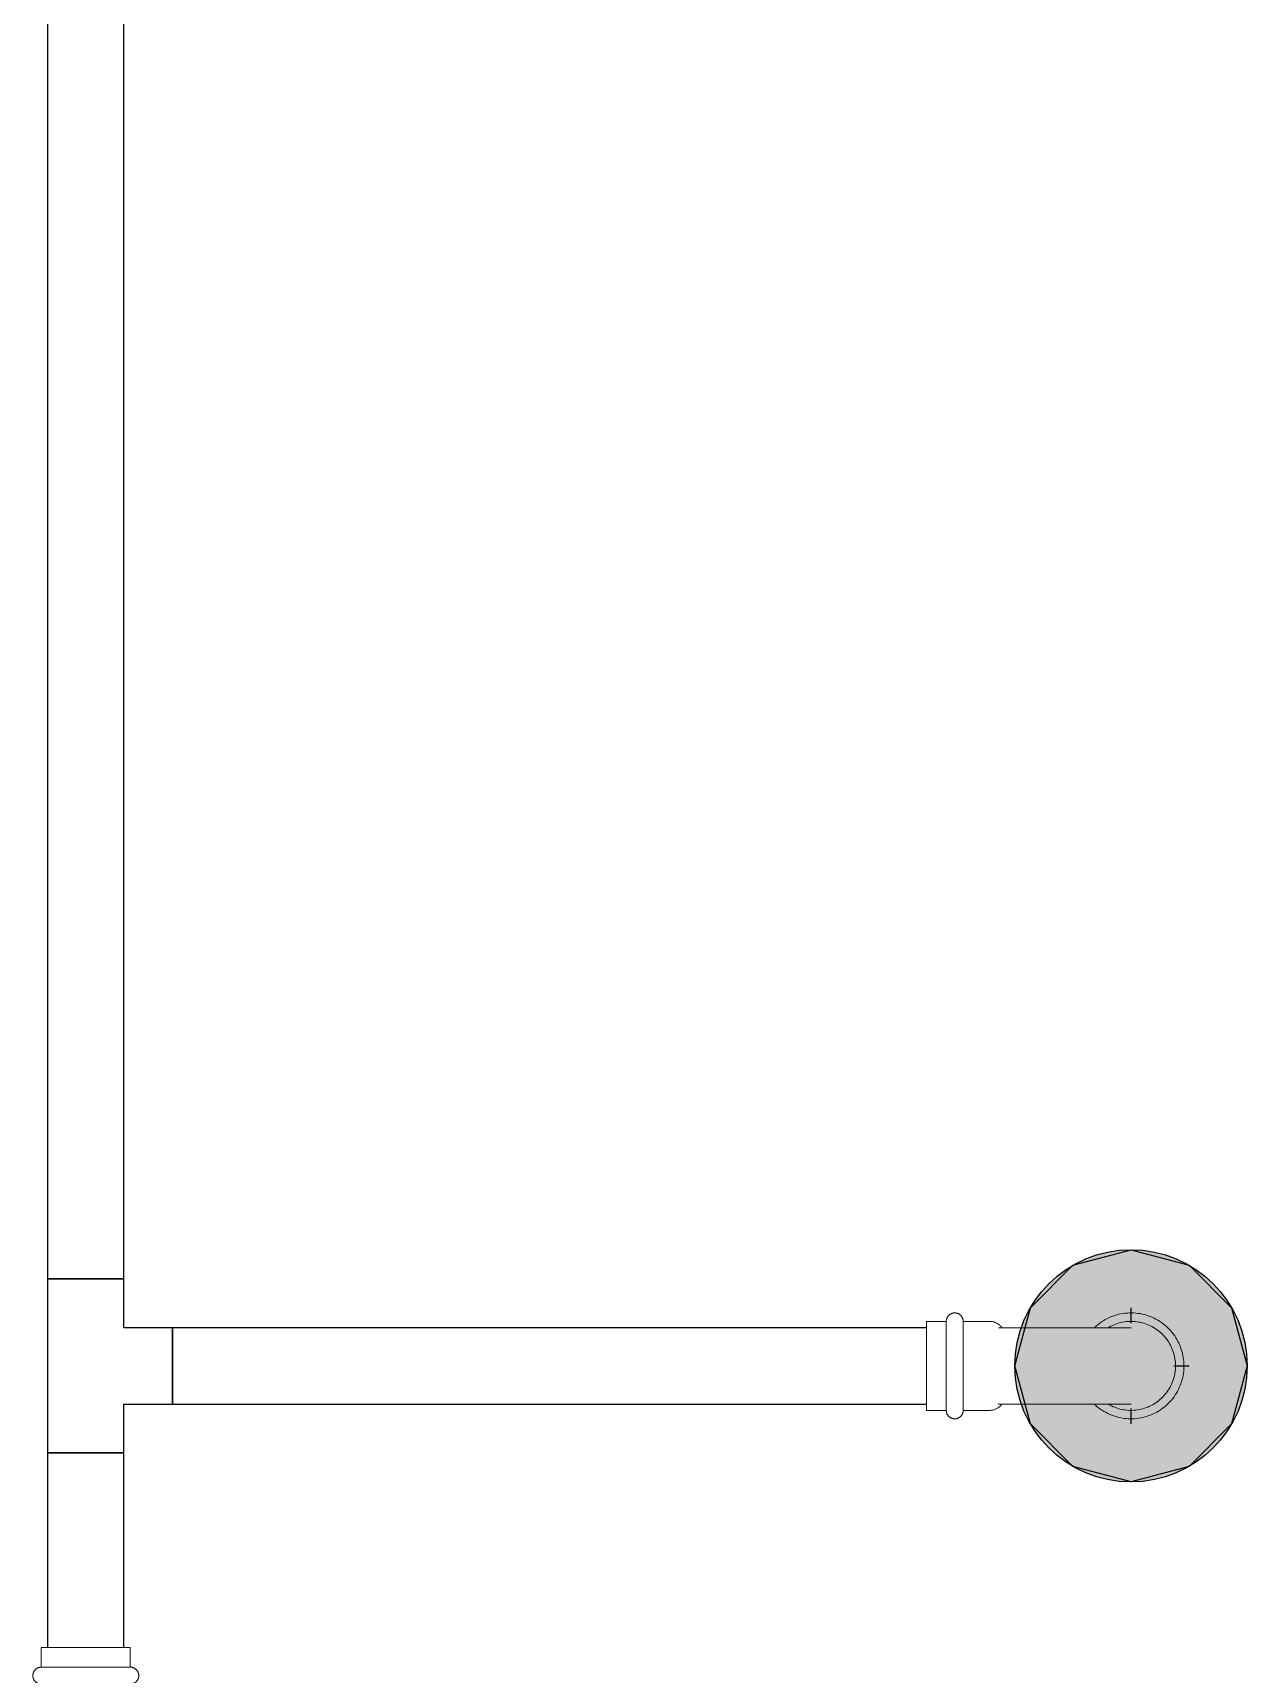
# Model space of a CAD drawing. Header units: inches. Extents: x -3327 to -1, y 8 to 1328.
# Drawn here: x -1307.29 to -1286.37, y 139.06 to 167.32 of the extents above; entities that cross this region are included whole.
import ezdxf

# ---------------------------------------------------------------- set-up
doc = ezdxf.new("R2010")
doc.units = ezdxf.units.IN
doc.header["$MEASUREMENT"] = 0
doc.layers.add('P-PIPE', color=3, linetype='Continuous', lineweight=9)
doc.layers.add('X - REF - FP', color=7, linetype='Continuous', true_color=0xb90000)

# ---------------------------------------------------------------- blocks, each defined once
blk = doc.blocks.new('Victaulic-VicPress316-Elbow 90-45deg Style P568_P571 - Standard-1244383-SECOND LEVEL')
at = {"layer": 'P-PIPE'}
for p, q in [((-2531.213, 456.293), (-2532.107, 456.293)), ((-2530.61, 456.402), (-2531.061, 456.402)), ((-2530.61, 456.402), (-2530.61, 455.635)), ((-2529.98, 456.402), (-2530.319, 456.402)), ((-2530.319, 456.402), (-2530.319, 455.635)), ((-2529.98, 455.635), (-2529.98, 456.402)), ((-2530.61, 455.635), (-2530.61, 454.869)), ((-2530.319, 455.635), (-2530.319, 454.869)), ((-2529.98, 454.869), (-2529.98, 455.635)), ((-2532.107, 454.978), (-2531.216, 454.978)), ((-2531.061, 454.869), (-2530.61, 454.869)), ((-2530.319, 454.869), (-2529.98, 454.869))]:
    blk.add_line(p, q, dxfattribs=at)
at = {"layer": 'P-PIPE', "flags": 128}
for points in [[(-2532.868, 456.293), (-2532.891, 456.314), (-2532.919, 456.338), (-2532.947, 456.361), (-2532.977, 456.382), (-2533.007, 456.402), (-2533.038, 456.422), (-2533.07, 456.439), (-2533.103, 456.456), (-2533.136, 456.471), (-2533.17, 456.485), (-2533.204, 456.498), (-2533.239, 456.509), (-2533.274, 456.518), (-2533.309, 456.527), (-2533.345, 456.534), (-2533.381, 456.539), (-2533.417, 456.543), (-2533.454, 456.546), (-2533.49, 456.547), (-2533.527, 456.547), (-2533.563, 456.545), (-2533.599, 456.542), (-2533.636, 456.537), (-2533.672, 456.531), (-2533.707, 456.523), (-2533.743, 456.514), (-2533.778, 456.504), (-2533.812, 456.492), (-2533.846, 456.479), (-2533.88, 456.464), (-2533.912, 456.448), (-2533.945, 456.431), (-2533.976, 456.413), (-2534.007, 456.393), (-2534.037, 456.372), (-2534.066, 456.35), (-2534.094, 456.327), (-2534.121, 456.303), (-2534.147, 456.277), (-2534.173, 456.251), (-2534.197, 456.224), (-2534.22, 456.195), (-2534.241, 456.166), (-2534.262, 456.136), (-2534.281, 456.105), (-2534.3, 456.074), (-2534.317, 456.041), (-2534.332, 456.008), (-2534.346, 455.975), (-2534.359, 455.941), (-2534.371, 455.906), (-2534.381, 455.871), (-2534.39, 455.835), (-2534.397, 455.8), (-2534.403, 455.764), (-2534.407, 455.728), (-2534.41, 455.691), (-2534.412, 455.655), (-2534.412, 455.635)], [(-2530.61, 456.402), (-2530.609, 456.407), (-2530.609, 456.413), (-2530.608, 456.419), (-2530.608, 456.425), (-2530.607, 456.43), (-2530.605, 456.436), (-2530.604, 456.442), (-2530.602, 456.447), (-2530.6, 456.453), (-2530.598, 456.458), (-2530.596, 456.464), (-2530.593, 456.469), (-2530.59, 456.474), (-2530.587, 456.479), (-2530.584, 456.484), (-2530.581, 456.488), (-2530.577, 456.493), (-2530.573, 456.497), (-2530.569, 456.502), (-2530.565, 456.506), (-2530.561, 456.51), (-2530.557, 456.514), (-2530.552, 456.517), (-2530.547, 456.521), (-2530.543, 456.524), (-2530.538, 456.527), (-2530.533, 456.53), (-2530.527, 456.532), (-2530.522, 456.535), (-2530.517, 456.537), (-2530.511, 456.539), (-2530.506, 456.541), (-2530.5, 456.542), (-2530.494, 456.544), (-2530.489, 456.545), (-2530.483, 456.546), (-2530.477, 456.546), (-2530.471, 456.547), (-2530.466, 456.547), (-2530.46, 456.547), (-2530.454, 456.547), (-2530.448, 456.546), (-2530.442, 456.545), (-2530.437, 456.544), (-2530.431, 456.543), (-2530.425, 456.542), (-2530.42, 456.54), (-2530.414, 456.538), (-2530.409, 456.536), (-2530.403, 456.534), (-2530.398, 456.531), (-2530.393, 456.529), (-2530.388, 456.526), (-2530.383, 456.522), (-2530.378, 456.519), (-2530.374, 456.516), (-2530.369, 456.512), (-2530.365, 456.508), (-2530.361, 456.504), (-2530.357, 456.5), (-2530.353, 456.495), (-2530.349, 456.491), (-2530.346, 456.486), (-2530.342, 456.481), (-2530.339, 456.477), (-2530.336, 456.471), (-2530.334, 456.466), (-2530.331, 456.461), (-2530.329, 456.456), (-2530.327, 456.45), (-2530.325, 456.445), (-2530.323, 456.439), (-2530.322, 456.434), (-2530.321, 456.428), (-2530.32, 456.422), (-2530.319, 456.416), (-2530.319, 456.41), (-2530.319, 456.405), (-2530.319, 456.402)], [(-2533.112, 456.296), (-2533.139, 456.311), (-2533.166, 456.325), (-2533.194, 456.338), (-2533.222, 456.349), (-2533.251, 456.36), (-2533.28, 456.369), (-2533.31, 456.378), (-2533.34, 456.385), (-2533.37, 456.39), (-2533.4, 456.395), (-2533.431, 456.398), (-2533.461, 456.401), (-2533.492, 456.401), (-2533.522, 456.401), (-2533.553, 456.4), (-2533.584, 456.397), (-2533.614, 456.393), (-2533.644, 456.388), (-2533.674, 456.381), (-2533.704, 456.374), (-2533.733, 456.365), (-2533.762, 456.355), (-2533.791, 456.344), (-2533.819, 456.332), (-2533.847, 456.319), (-2533.874, 456.304), (-2533.9, 456.289), (-2533.926, 456.272), (-2533.951, 456.255), (-2533.976, 456.236), (-2533.999, 456.217), (-2534.022, 456.196), (-2534.044, 456.175), (-2534.065, 456.153), (-2534.085, 456.13), (-2534.105, 456.106), (-2534.123, 456.081), (-2534.14, 456.056), (-2534.157, 456.03), (-2534.172, 456.004), (-2534.186, 455.976), (-2534.199, 455.949), (-2534.211, 455.92), (-2534.222, 455.892), (-2534.232, 455.863), (-2534.24, 455.833), (-2534.248, 455.803), (-2534.254, 455.773), (-2534.259, 455.743), (-2534.263, 455.713), (-2534.265, 455.682), (-2534.266, 455.652), (-2534.267, 455.635)], [(-2532.107, 456.293), (-2532.163, 456.293), (-2532.218, 456.293), (-2532.274, 456.293), (-2532.329, 456.293), (-2532.384, 456.293), (-2532.438, 456.293), (-2532.492, 456.293), (-2532.545, 456.293), (-2532.598, 456.293), (-2532.649, 456.293), (-2532.7, 456.293), (-2532.75, 456.293), (-2532.799, 456.293), (-2532.847, 456.293), (-2532.894, 456.293), (-2532.939, 456.293), (-2532.983, 456.293), (-2533.026, 456.293), (-2533.067, 456.293), (-2533.106, 456.293), (-2533.144, 456.293), (-2533.181, 456.293), (-2533.215, 456.293), (-2533.248, 456.293), (-2533.279, 456.293), (-2533.308, 456.293), (-2533.336, 456.293), (-2533.361, 456.293), (-2533.384, 456.293), (-2533.405, 456.293), (-2533.424, 456.293), (-2533.442, 456.293), (-2533.456, 456.293), (-2533.469, 456.293), (-2533.48, 456.293), (-2533.488, 456.293), (-2533.494, 456.293), (-2533.498, 456.293), (-2533.5, 456.293), (-2533.5, 456.293)], [(-2531.279, 456.293), (-2531.272, 456.301), (-2531.265, 456.309), (-2531.258, 456.317), (-2531.25, 456.325), (-2531.242, 456.333), (-2531.234, 456.34), (-2531.225, 456.346), (-2531.217, 456.353), (-2531.207, 456.359), (-2531.198, 456.365), (-2531.189, 456.37), (-2531.179, 456.375), (-2531.169, 456.379), (-2531.159, 456.383), (-2531.149, 456.387), (-2531.138, 456.39), (-2531.128, 456.393), (-2531.117, 456.396), (-2531.106, 456.398), (-2531.096, 456.399), (-2531.085, 456.4), (-2531.074, 456.401), (-2531.063, 456.402), (-2531.061, 456.402)], [(-2530.61, 456.36), (-2530.61, 456.369), (-2530.61, 456.378), (-2530.61, 456.385), (-2530.61, 456.39), (-2530.61, 456.395), (-2530.61, 456.398), (-2530.61, 456.401), (-2530.61, 456.401), (-2530.61, 456.402)], [(-2530.61, 456.402), (-2530.61, 456.401), (-2530.61, 456.399), (-2530.61, 456.396), (-2530.61, 456.392), (-2530.61, 456.386), (-2530.61, 456.38), (-2530.61, 456.372), (-2530.61, 456.363), (-2530.61, 456.352), (-2530.61, 456.341), (-2530.61, 456.329), (-2530.61, 456.315), (-2530.61, 456.3), (-2530.61, 456.284), (-2530.61, 456.268), (-2530.61, 456.25), (-2530.61, 456.231), (-2530.61, 456.211), (-2530.61, 456.191), (-2530.61, 456.169), (-2530.61, 456.147), (-2530.61, 456.123), (-2530.61, 456.099), (-2530.61, 456.075), (-2530.61, 456.049), (-2530.61, 456.023), (-2530.61, 455.996), (-2530.61, 455.969), (-2530.61, 455.941), (-2530.61, 455.913), (-2530.61, 455.884), (-2530.61, 455.855), (-2530.61, 455.825), (-2530.61, 455.795), (-2530.61, 455.765), (-2530.61, 455.735), (-2530.61, 455.705), (-2530.61, 455.674), (-2530.61, 455.643), (-2530.61, 455.635)], [(-2530.319, 455.635), (-2530.319, 455.666), (-2530.319, 455.696), (-2530.319, 455.727), (-2530.319, 455.757), (-2530.319, 455.787), (-2530.319, 455.817), (-2530.319, 455.847), (-2530.319, 455.876), (-2530.319, 455.905), (-2530.319, 455.934), (-2530.319, 455.962), (-2530.319, 455.989), (-2530.319, 456.016), (-2530.319, 456.042), (-2530.319, 456.068), (-2530.319, 456.093), (-2530.319, 456.117), (-2530.319, 456.14), (-2530.319, 456.163), (-2530.319, 456.185), (-2530.319, 456.206), (-2530.319, 456.226), (-2530.319, 456.245), (-2530.319, 456.263), (-2530.319, 456.28), (-2530.319, 456.296), (-2530.319, 456.311), (-2530.319, 456.325), (-2530.319, 456.338), (-2530.319, 456.349), (-2530.319, 456.36), (-2530.319, 456.369), (-2530.319, 456.378), (-2530.319, 456.385), (-2530.319, 456.39), (-2530.319, 456.395), (-2530.319, 456.398), (-2530.319, 456.401), (-2530.319, 456.401), (-2530.319, 456.402)], [(-2530.319, 456.402), (-2530.319, 456.401), (-2530.319, 456.399), (-2530.319, 456.396), (-2530.319, 456.392), (-2530.319, 456.386), (-2530.319, 456.38), (-2530.319, 456.372), (-2530.319, 456.363)], [(-2534.412, 455.635), (-2534.411, 455.599), (-2534.409, 455.562), (-2534.405, 455.526), (-2534.4, 455.49), (-2534.394, 455.454), (-2534.386, 455.418), (-2534.376, 455.383), (-2534.366, 455.348), (-2534.354, 455.314), (-2534.34, 455.28), (-2534.325, 455.247), (-2534.309, 455.214), (-2534.291, 455.182), (-2534.273, 455.151), (-2534.253, 455.12), (-2534.232, 455.09), (-2534.209, 455.062), (-2534.186, 455.034), (-2534.161, 455.007), (-2534.135, 454.981), (-2534.109, 454.956), (-2534.081, 454.932), (-2534.053, 454.909), (-2534.023, 454.888), (-2533.993, 454.868), (-2533.962, 454.849), (-2533.93, 454.831), (-2533.897, 454.814), (-2533.864, 454.799), (-2533.83, 454.785), (-2533.796, 454.772), (-2533.761, 454.761), (-2533.726, 454.752), (-2533.691, 454.743), (-2533.655, 454.736), (-2533.619, 454.731), (-2533.583, 454.727), (-2533.546, 454.724), (-2533.51, 454.723), (-2533.473, 454.723), (-2533.437, 454.725), (-2533.401, 454.728), (-2533.364, 454.733), (-2533.328, 454.739), (-2533.293, 454.747), (-2533.257, 454.756), (-2533.222, 454.766), (-2533.188, 454.778), (-2533.154, 454.791), (-2533.12, 454.806), (-2533.088, 454.822), (-2533.055, 454.839), (-2533.024, 454.857), (-2532.993, 454.877), (-2532.963, 454.898), (-2532.934, 454.92), (-2532.906, 454.943), (-2532.879, 454.967)], [(-2534.267, 455.635), (-2534.266, 455.604), (-2534.264, 455.574), (-2534.261, 455.543), (-2534.257, 455.513), (-2534.251, 455.483), (-2534.245, 455.453), (-2534.237, 455.423), (-2534.228, 455.394), (-2534.217, 455.365), (-2534.206, 455.337), (-2534.193, 455.309), (-2534.18, 455.281), (-2534.165, 455.254), (-2534.149, 455.228), (-2534.133, 455.202), (-2534.115, 455.177), (-2534.096, 455.153), (-2534.076, 455.13), (-2534.056, 455.107), (-2534.034, 455.085), (-2534.012, 455.064), (-2533.988, 455.044), (-2533.964, 455.025), (-2533.94, 455.007), (-2533.914, 454.99), (-2533.888, 454.974), (-2533.861, 454.959), (-2533.834, 454.945), (-2533.806, 454.932), (-2533.778, 454.921), (-2533.749, 454.91), (-2533.72, 454.901), (-2533.69, 454.893), (-2533.66, 454.885), (-2533.63, 454.88), (-2533.6, 454.875), (-2533.569, 454.872), (-2533.539, 454.87), (-2533.508, 454.869), (-2533.478, 454.869), (-2533.447, 454.87), (-2533.416, 454.873), (-2533.386, 454.877), (-2533.356, 454.882), (-2533.326, 454.889), (-2533.296, 454.896), (-2533.267, 454.905), (-2533.238, 454.915), (-2533.209, 454.926), (-2533.181, 454.938), (-2533.153, 454.951), (-2533.126, 454.966), (-2533.106, 454.978)], [(-2530.61, 455.635), (-2530.61, 455.604), (-2530.61, 455.574), (-2530.61, 455.543), (-2530.61, 455.513), (-2530.61, 455.483), (-2530.61, 455.453), (-2530.61, 455.423), (-2530.61, 455.394), (-2530.61, 455.365), (-2530.61, 455.337), (-2530.61, 455.309), (-2530.61, 455.281), (-2530.61, 455.254), (-2530.61, 455.228), (-2530.61, 455.202), (-2530.61, 455.177), (-2530.61, 455.153), (-2530.61, 455.13), (-2530.61, 455.107), (-2530.61, 455.085), (-2530.61, 455.064), (-2530.61, 455.044), (-2530.61, 455.025), (-2530.61, 455.007), (-2530.61, 454.99), (-2530.61, 454.974), (-2530.61, 454.959), (-2530.61, 454.945), (-2530.61, 454.932), (-2530.61, 454.921), (-2530.61, 454.91), (-2530.61, 454.901), (-2530.61, 454.893), (-2530.61, 454.885), (-2530.61, 454.88), (-2530.61, 454.875), (-2530.61, 454.872), (-2530.61, 454.87), (-2530.61, 454.869), (-2530.61, 454.869)], [(-2530.319, 454.869), (-2530.319, 454.869), (-2530.319, 454.871), (-2530.319, 454.874), (-2530.319, 454.878), (-2530.319, 454.884), (-2530.319, 454.89), (-2530.319, 454.898), (-2530.319, 454.907), (-2530.319, 454.918), (-2530.319, 454.929), (-2530.319, 454.942), (-2530.319, 454.955), (-2530.319, 454.97), (-2530.319, 454.986), (-2530.319, 455.002), (-2530.319, 455.02), (-2530.319, 455.039), (-2530.319, 455.059), (-2530.319, 455.079), (-2530.319, 455.101), (-2530.319, 455.123), (-2530.319, 455.147), (-2530.319, 455.171), (-2530.319, 455.195), (-2530.319, 455.221), (-2530.319, 455.247), (-2530.319, 455.274), (-2530.319, 455.301), (-2530.319, 455.329), (-2530.319, 455.357), (-2530.319, 455.386), (-2530.319, 455.415), (-2530.319, 455.445), (-2530.319, 455.475), (-2530.319, 455.505), (-2530.319, 455.535), (-2530.319, 455.566), (-2530.319, 455.596), (-2530.319, 455.627), (-2530.319, 455.635)], [(-2533.5, 454.978), (-2533.499, 454.978), (-2533.496, 454.978), (-2533.49, 454.978), (-2533.482, 454.978), (-2533.472, 454.978), (-2533.46, 454.978), (-2533.446, 454.978), (-2533.429, 454.978), (-2533.411, 454.978), (-2533.39, 454.978), (-2533.367, 454.978), (-2533.343, 454.978), (-2533.316, 454.978), (-2533.287, 454.978), (-2533.257, 454.978), (-2533.224, 454.978), (-2533.19, 454.978), (-2533.154, 454.978), (-2533.117, 454.978), (-2533.078, 454.978), (-2533.037, 454.978), (-2532.995, 454.978), (-2532.951, 454.978), (-2532.906, 454.978), (-2532.86, 454.978), (-2532.812, 454.978), (-2532.764, 454.978), (-2532.714, 454.978), (-2532.663, 454.978), (-2532.612, 454.978), (-2532.559, 454.978), (-2532.506, 454.978), (-2532.453, 454.978), (-2532.398, 454.978), (-2532.344, 454.978), (-2532.289, 454.978), (-2532.233, 454.978), (-2532.178, 454.978), (-2532.122, 454.978), (-2532.107, 454.978)], [(-2531.061, 454.869), (-2531.072, 454.869), (-2531.083, 454.869), (-2531.094, 454.87), (-2531.104, 454.872), (-2531.115, 454.874), (-2531.126, 454.876), (-2531.136, 454.879), (-2531.147, 454.882), (-2531.157, 454.886), (-2531.167, 454.89), (-2531.177, 454.894), (-2531.187, 454.899), (-2531.196, 454.905), (-2531.206, 454.91), (-2531.215, 454.916), (-2531.224, 454.922), (-2531.232, 454.929), (-2531.241, 454.936), (-2531.249, 454.944), (-2531.256, 454.951), (-2531.264, 454.959), (-2531.271, 454.967), (-2531.278, 454.976), (-2531.279, 454.978)], [(-2530.61, 454.869), (-2530.61, 454.869), (-2530.61, 454.871), (-2530.61, 454.874), (-2530.61, 454.878), (-2530.61, 454.884), (-2530.61, 454.89), (-2530.61, 454.898), (-2530.61, 454.907)], [(-2530.319, 454.869), (-2530.319, 454.863), (-2530.319, 454.857), (-2530.32, 454.851), (-2530.32, 454.845), (-2530.321, 454.84), (-2530.323, 454.834), (-2530.324, 454.828), (-2530.326, 454.823), (-2530.328, 454.817), (-2530.33, 454.812), (-2530.332, 454.807), (-2530.335, 454.801), (-2530.338, 454.796), (-2530.341, 454.791), (-2530.344, 454.786), (-2530.347, 454.782), (-2530.351, 454.777), (-2530.355, 454.773), (-2530.359, 454.768), (-2530.363, 454.764), (-2530.367, 454.76), (-2530.371, 454.756), (-2530.376, 454.753), (-2530.381, 454.749), (-2530.385, 454.746), (-2530.39, 454.743), (-2530.395, 454.74), (-2530.401, 454.738), (-2530.406, 454.735), (-2530.411, 454.733), (-2530.417, 454.731), (-2530.422, 454.729), (-2530.428, 454.728), (-2530.434, 454.726), (-2530.439, 454.725), (-2530.445, 454.724), (-2530.451, 454.724), (-2530.457, 454.723), (-2530.462, 454.723), (-2530.468, 454.723), (-2530.474, 454.723), (-2530.48, 454.724), (-2530.486, 454.725), (-2530.491, 454.726), (-2530.497, 454.727), (-2530.503, 454.728), (-2530.508, 454.73), (-2530.514, 454.732), (-2530.519, 454.734), (-2530.525, 454.736), (-2530.53, 454.739), (-2530.535, 454.741), (-2530.54, 454.744), (-2530.545, 454.748), (-2530.55, 454.751), (-2530.554, 454.754), (-2530.559, 454.758), (-2530.563, 454.762), (-2530.567, 454.766), (-2530.571, 454.77), (-2530.575, 454.775), (-2530.579, 454.779), (-2530.582, 454.784), (-2530.586, 454.789), (-2530.589, 454.794), (-2530.592, 454.799), (-2530.594, 454.804), (-2530.597, 454.809), (-2530.599, 454.814), (-2530.601, 454.82), (-2530.603, 454.825), (-2530.605, 454.831), (-2530.606, 454.837), (-2530.607, 454.842), (-2530.608, 454.848), (-2530.609, 454.854), (-2530.609, 454.86), (-2530.609, 454.865), (-2530.61, 454.869)], [(-2530.319, 454.91), (-2530.319, 454.901), (-2530.319, 454.893), (-2530.319, 454.885), (-2530.319, 454.88), (-2530.319, 454.875), (-2530.319, 454.872), (-2530.319, 454.87), (-2530.319, 454.869), (-2530.319, 454.869)]]:
    blk.add_lwpolyline(points, dxfattribs=at)
blk = doc.blocks.new('Victaulic-VicPress316-Elbow 90-45deg Style P568_P571 - Standard-V46-SECOND LEVEL')
at = {"layer": 'P-PIPE'}
for p, q in [((-1307.142, 139.515), (-1307.142, 139.177)), ((-1306.375, 139.515), (-1307.142, 139.515)), ((-1305.609, 139.515), (-1306.375, 139.515)), ((-1305.609, 139.177), (-1305.609, 139.515)), ((-1307.142, 139.177), (-1306.375, 139.177)), ((-1306.375, 139.177), (-1305.609, 139.177)), ((-1307.142, 138.886), (-1307.142, 138.434)), ((-1307.142, 138.886), (-1306.375, 138.886)), ((-1306.375, 138.886), (-1305.609, 138.886)), ((-1305.609, 138.434), (-1305.609, 138.886)), ((-1307.033, 138.282), (-1307.033, 137.388)), ((-1305.718, 137.388), (-1305.718, 138.279)), ((-1307.033, 135.996), (-1307.033, 135.999))]:
    blk.add_line(p, q, dxfattribs=at)
at = {"layer": 'P-PIPE', "flags": 128}
for points in [[(-1307.142, 138.886), (-1307.147, 138.886), (-1307.153, 138.886), (-1307.159, 138.887), (-1307.165, 138.887), (-1307.17, 138.888), (-1307.176, 138.89), (-1307.182, 138.891), (-1307.187, 138.893), (-1307.193, 138.895), (-1307.198, 138.897), (-1307.203, 138.899), (-1307.209, 138.902), (-1307.214, 138.905), (-1307.219, 138.908), (-1307.224, 138.911), (-1307.228, 138.914), (-1307.233, 138.918), (-1307.237, 138.922), (-1307.242, 138.926), (-1307.246, 138.93), (-1307.25, 138.934), (-1307.254, 138.938), (-1307.257, 138.943), (-1307.261, 138.948), (-1307.264, 138.952), (-1307.267, 138.957), (-1307.27, 138.962), (-1307.272, 138.968), (-1307.275, 138.973), (-1307.277, 138.978), (-1307.279, 138.984), (-1307.281, 138.989), (-1307.282, 138.995), (-1307.284, 139.001), (-1307.285, 139.006), (-1307.286, 139.012), (-1307.286, 139.018), (-1307.287, 139.024), (-1307.287, 139.029), (-1307.287, 139.035), (-1307.287, 139.041), (-1307.286, 139.047), (-1307.285, 139.053), (-1307.284, 139.058), (-1307.283, 139.064), (-1307.282, 139.07), (-1307.28, 139.075), (-1307.278, 139.081), (-1307.276, 139.086), (-1307.274, 139.092), (-1307.271, 139.097), (-1307.269, 139.102), (-1307.266, 139.107), (-1307.262, 139.112), (-1307.259, 139.117), (-1307.256, 139.121), (-1307.252, 139.126), (-1307.248, 139.13), (-1307.244, 139.134), (-1307.24, 139.138), (-1307.235, 139.142), (-1307.231, 139.146), (-1307.226, 139.149), (-1307.221, 139.153), (-1307.217, 139.156), (-1307.211, 139.159), (-1307.206, 139.161), (-1307.201, 139.164), (-1307.196, 139.166), (-1307.19, 139.168), (-1307.185, 139.17), (-1307.179, 139.172), (-1307.173, 139.173), (-1307.168, 139.174), (-1307.162, 139.175), (-1307.156, 139.176), (-1307.15, 139.176), (-1307.145, 139.177), (-1307.142, 139.177)], [(-1306.375, 139.177), (-1306.406, 139.177), (-1306.436, 139.177), (-1306.467, 139.177), (-1306.497, 139.177), (-1306.527, 139.177), (-1306.557, 139.177), (-1306.587, 139.177), (-1306.616, 139.177), (-1306.645, 139.177), (-1306.673, 139.177), (-1306.701, 139.177), (-1306.729, 139.177), (-1306.756, 139.177), (-1306.782, 139.177), (-1306.808, 139.177), (-1306.833, 139.177), (-1306.857, 139.177), (-1306.88, 139.177), (-1306.903, 139.177), (-1306.925, 139.177), (-1306.946, 139.177), (-1306.966, 139.177), (-1306.985, 139.177), (-1307.003, 139.177), (-1307.02, 139.177), (-1307.036, 139.177), (-1307.051, 139.177), (-1307.065, 139.177), (-1307.078, 139.177), (-1307.089, 139.177), (-1307.1, 139.177), (-1307.109, 139.177), (-1307.118, 139.177), (-1307.125, 139.177), (-1307.13, 139.177), (-1307.135, 139.177), (-1307.138, 139.177), (-1307.141, 139.177), (-1307.141, 139.177), (-1307.142, 139.177)], [(-1307.142, 139.177), (-1307.141, 139.177), (-1307.139, 139.177), (-1307.136, 139.177), (-1307.132, 139.177), (-1307.126, 139.177), (-1307.12, 139.177), (-1307.112, 139.177), (-1307.103, 139.177)], [(-1305.609, 139.177), (-1305.609, 139.177), (-1305.611, 139.177), (-1305.614, 139.177), (-1305.618, 139.177), (-1305.624, 139.177), (-1305.63, 139.177), (-1305.638, 139.177), (-1305.647, 139.177), (-1305.658, 139.177), (-1305.669, 139.177), (-1305.682, 139.177), (-1305.695, 139.177), (-1305.71, 139.177), (-1305.726, 139.177), (-1305.742, 139.177), (-1305.76, 139.177), (-1305.779, 139.177), (-1305.799, 139.177), (-1305.819, 139.177), (-1305.841, 139.177), (-1305.863, 139.177), (-1305.887, 139.177), (-1305.911, 139.177), (-1305.935, 139.177), (-1305.961, 139.177), (-1305.987, 139.177), (-1306.014, 139.177), (-1306.041, 139.177), (-1306.069, 139.177), (-1306.097, 139.177), (-1306.126, 139.177), (-1306.155, 139.177), (-1306.185, 139.177), (-1306.215, 139.177), (-1306.245, 139.177), (-1306.275, 139.177), (-1306.306, 139.177), (-1306.336, 139.177), (-1306.367, 139.177), (-1306.375, 139.177)], [(-1305.65, 139.177), (-1305.641, 139.177), (-1305.632, 139.177), (-1305.625, 139.177), (-1305.62, 139.177), (-1305.615, 139.177), (-1305.612, 139.177), (-1305.609, 139.177), (-1305.609, 139.177), (-1305.609, 139.177)], [(-1305.609, 139.177), (-1305.603, 139.176), (-1305.597, 139.176), (-1305.591, 139.175), (-1305.585, 139.175), (-1305.58, 139.174), (-1305.574, 139.172), (-1305.568, 139.171), (-1305.563, 139.169), (-1305.557, 139.167), (-1305.552, 139.165), (-1305.547, 139.163), (-1305.541, 139.16), (-1305.536, 139.157), (-1305.531, 139.154), (-1305.526, 139.151), (-1305.522, 139.148), (-1305.517, 139.144), (-1305.513, 139.14), (-1305.508, 139.136), (-1305.504, 139.132), (-1305.5, 139.128), (-1305.496, 139.124), (-1305.493, 139.119), (-1305.489, 139.114), (-1305.486, 139.11), (-1305.483, 139.105), (-1305.48, 139.1), (-1305.478, 139.094), (-1305.475, 139.089), (-1305.473, 139.084), (-1305.471, 139.078), (-1305.469, 139.073), (-1305.468, 139.067), (-1305.466, 139.061), (-1305.465, 139.056), (-1305.464, 139.05), (-1305.464, 139.044), (-1305.463, 139.038), (-1305.463, 139.033), (-1305.463, 139.027), (-1305.463, 139.021), (-1305.464, 139.015), (-1305.465, 139.009), (-1305.466, 139.004), (-1305.467, 138.998), (-1305.468, 138.992), (-1305.47, 138.987), (-1305.472, 138.981), (-1305.474, 138.976), (-1305.476, 138.97), (-1305.479, 138.965), (-1305.481, 138.96), (-1305.484, 138.955), (-1305.488, 138.95), (-1305.491, 138.945), (-1305.494, 138.941), (-1305.498, 138.936), (-1305.502, 138.932), (-1305.506, 138.928), (-1305.51, 138.924), (-1305.515, 138.92), (-1305.519, 138.916), (-1305.524, 138.913), (-1305.529, 138.909), (-1305.533, 138.906), (-1305.539, 138.903), (-1305.544, 138.901), (-1305.549, 138.898), (-1305.554, 138.896), (-1305.56, 138.894), (-1305.565, 138.892), (-1305.571, 138.89), (-1305.577, 138.889), (-1305.582, 138.888), (-1305.588, 138.887), (-1305.594, 138.886), (-1305.6, 138.886), (-1305.605, 138.886), (-1305.609, 138.886)], [(-1307.1, 138.886), (-1307.109, 138.886), (-1307.118, 138.886), (-1307.125, 138.886), (-1307.13, 138.886), (-1307.135, 138.886), (-1307.138, 138.886), (-1307.141, 138.886), (-1307.141, 138.886), (-1307.142, 138.886)], [(-1307.142, 138.886), (-1307.141, 138.886), (-1307.139, 138.886), (-1307.136, 138.886), (-1307.132, 138.886), (-1307.126, 138.886), (-1307.12, 138.886), (-1307.112, 138.886), (-1307.103, 138.886), (-1307.092, 138.886), (-1307.081, 138.886), (-1307.068, 138.886), (-1307.055, 138.886), (-1307.04, 138.886), (-1307.024, 138.886), (-1307.008, 138.886), (-1306.99, 138.886), (-1306.971, 138.886), (-1306.951, 138.886), (-1306.931, 138.886), (-1306.909, 138.886), (-1306.887, 138.886), (-1306.863, 138.886), (-1306.839, 138.886), (-1306.815, 138.886), (-1306.789, 138.886), (-1306.763, 138.886), (-1306.736, 138.886), (-1306.709, 138.886), (-1306.681, 138.886), (-1306.653, 138.886), (-1306.624, 138.886), (-1306.595, 138.886), (-1306.565, 138.886), (-1306.535, 138.886), (-1306.505, 138.886), (-1306.475, 138.886), (-1306.444, 138.886), (-1306.414, 138.886), (-1306.383, 138.886), (-1306.375, 138.886)], [(-1306.375, 138.886), (-1306.344, 138.886), (-1306.314, 138.886), (-1306.283, 138.886), (-1306.253, 138.886), (-1306.223, 138.886), (-1306.193, 138.886), (-1306.163, 138.886), (-1306.134, 138.886), (-1306.105, 138.886), (-1306.077, 138.886), (-1306.049, 138.886), (-1306.021, 138.886), (-1305.994, 138.886), (-1305.968, 138.886), (-1305.942, 138.886), (-1305.917, 138.886), (-1305.893, 138.886), (-1305.87, 138.886), (-1305.847, 138.886), (-1305.825, 138.886), (-1305.804, 138.886), (-1305.784, 138.886), (-1305.765, 138.886), (-1305.747, 138.886), (-1305.73, 138.886), (-1305.714, 138.886), (-1305.699, 138.886), (-1305.685, 138.886), (-1305.672, 138.886), (-1305.661, 138.886), (-1305.65, 138.886), (-1305.641, 138.886), (-1305.632, 138.886), (-1305.625, 138.886), (-1305.62, 138.886), (-1305.615, 138.886), (-1305.612, 138.886), (-1305.609, 138.886), (-1305.609, 138.886), (-1305.609, 138.886)], [(-1305.609, 138.886), (-1305.609, 138.886), (-1305.611, 138.886), (-1305.614, 138.886), (-1305.618, 138.886), (-1305.624, 138.886), (-1305.63, 138.886), (-1305.638, 138.886), (-1305.647, 138.886)], [(-1307.033, 138.216), (-1307.041, 138.223), (-1307.049, 138.23), (-1307.057, 138.237), (-1307.065, 138.245), (-1307.073, 138.253), (-1307.08, 138.261), (-1307.086, 138.27), (-1307.093, 138.279), (-1307.099, 138.288), (-1307.104, 138.297), (-1307.11, 138.306), (-1307.115, 138.316), (-1307.119, 138.326), (-1307.123, 138.336), (-1307.127, 138.346), (-1307.13, 138.357), (-1307.133, 138.367), (-1307.136, 138.378), (-1307.138, 138.389), (-1307.139, 138.399), (-1307.14, 138.41), (-1307.141, 138.421), (-1307.142, 138.432), (-1307.142, 138.434)], [(-1305.609, 138.434), (-1305.609, 138.423), (-1305.609, 138.412), (-1305.61, 138.401), (-1305.612, 138.391), (-1305.614, 138.38), (-1305.616, 138.369), (-1305.619, 138.359), (-1305.622, 138.348), (-1305.626, 138.338), (-1305.63, 138.328), (-1305.634, 138.318), (-1305.639, 138.308), (-1305.645, 138.299), (-1305.65, 138.289), (-1305.656, 138.28), (-1305.662, 138.271), (-1305.669, 138.263), (-1305.676, 138.254), (-1305.683, 138.246), (-1305.691, 138.239), (-1305.699, 138.231), (-1305.707, 138.224), (-1305.716, 138.217), (-1305.718, 138.216)], [(-1307.033, 136.635), (-1307.033, 136.683), (-1307.033, 136.731), (-1307.033, 136.781), (-1307.033, 136.832), (-1307.033, 136.883), (-1307.033, 136.936), (-1307.033, 136.989), (-1307.033, 137.042), (-1307.033, 137.097), (-1307.033, 137.151), (-1307.033, 137.206), (-1307.033, 137.262), (-1307.033, 137.317), (-1307.033, 137.373), (-1307.033, 137.388)], [(-1305.718, 137.388), (-1305.718, 137.332), (-1305.718, 137.277), (-1305.718, 137.221), (-1305.718, 137.166), (-1305.718, 137.111), (-1305.718, 137.057), (-1305.718, 137.003), (-1305.718, 136.95), (-1305.718, 136.897), (-1305.718, 136.846), (-1305.718, 136.795), (-1305.718, 136.745), (-1305.718, 136.696), (-1305.718, 136.653)], [(-1306.375, 136.907), (-1306.411, 136.906), (-1306.448, 136.904), (-1306.484, 136.9), (-1306.52, 136.895), (-1306.556, 136.889), (-1306.592, 136.881), (-1306.627, 136.872), (-1306.662, 136.861), (-1306.696, 136.849), (-1306.73, 136.835), (-1306.763, 136.82), (-1306.796, 136.804), (-1306.828, 136.786), (-1306.859, 136.768), (-1306.89, 136.748), (-1306.92, 136.727), (-1306.948, 136.704), (-1306.976, 136.681), (-1307.003, 136.656), (-1307.029, 136.63), (-1307.054, 136.604), (-1307.078, 136.576), (-1307.101, 136.548), (-1307.122, 136.518), (-1307.142, 136.488), (-1307.162, 136.457), (-1307.179, 136.425), (-1307.196, 136.392), (-1307.211, 136.359), (-1307.225, 136.326), (-1307.238, 136.291), (-1307.249, 136.257), (-1307.258, 136.221), (-1307.267, 136.186), (-1307.274, 136.15), (-1307.279, 136.114), (-1307.283, 136.078), (-1307.286, 136.041), (-1307.287, 136.005), (-1307.287, 135.968), (-1307.285, 135.932), (-1307.282, 135.896), (-1307.277, 135.859), (-1307.271, 135.824), (-1307.263, 135.788), (-1307.254, 135.752), (-1307.244, 135.718), (-1307.232, 135.683), (-1307.219, 135.649), (-1307.204, 135.616), (-1307.188, 135.583), (-1307.171, 135.55), (-1307.153, 135.519), (-1307.133, 135.488), (-1307.112, 135.458), (-1307.09, 135.429), (-1307.067, 135.401), (-1307.043, 135.374), (-1307.017, 135.348), (-1306.991, 135.323), (-1306.964, 135.298), (-1306.935, 135.275), (-1306.906, 135.254), (-1306.876, 135.233), (-1306.845, 135.214), (-1306.814, 135.195), (-1306.781, 135.178), (-1306.748, 135.163), (-1306.715, 135.149), (-1306.681, 135.136), (-1306.646, 135.124), (-1306.611, 135.114), (-1306.575, 135.105), (-1306.54, 135.098), (-1306.504, 135.092), (-1306.467, 135.088), (-1306.431, 135.085), (-1306.395, 135.083), (-1306.375, 135.083)], [(-1305.743, 136.653), (-1305.759, 136.668), (-1305.786, 136.692), (-1305.815, 136.715), (-1305.844, 136.736), (-1305.874, 136.757), (-1305.905, 136.777), (-1305.936, 136.795), (-1305.969, 136.812), (-1306.002, 136.827), (-1306.035, 136.841), (-1306.069, 136.854), (-1306.104, 136.866), (-1306.139, 136.876), (-1306.175, 136.885), (-1306.21, 136.892), (-1306.246, 136.898), (-1306.283, 136.902), (-1306.319, 136.905), (-1306.355, 136.907), (-1306.375, 136.907)], [(-1305.718, 135.997), (-1305.718, 135.995), (-1305.718, 135.995)], [(-1306.375, 135.083), (-1306.339, 135.084), (-1306.302, 135.086), (-1306.266, 135.09), (-1306.23, 135.095), (-1306.194, 135.101), (-1306.158, 135.109), (-1306.123, 135.119), (-1306.088, 135.129), (-1306.054, 135.141), (-1306.02, 135.155), (-1305.987, 135.17), (-1305.954, 135.186), (-1305.922, 135.204), (-1305.891, 135.222), (-1305.86, 135.242), (-1305.83, 135.264), (-1305.802, 135.286), (-1305.774, 135.309), (-1305.747, 135.334)]]:
    blk.add_lwpolyline(points, dxfattribs=at)

msp = doc.modelspace()

# ---------------------------------------------------------------- hatches: boundary and pattern name
at = {"layer": 'X - REF - FP'}
h = msp.add_hatch(color=256, dxfattribs=at)
edge = h.paths.add_edge_path(flags=0)
edge.add_arc((-1288.375, 144.365), 2, 0, 360)
msp.add_hatch(color=256, dxfattribs=at).paths.add_polyline_path([(-1288.375, 142.365), (-1289.375, 142.633), (-1290.107, 143.365), (-1290.375, 144.365), (-1290.107, 145.365), (-1289.375, 146.097), (-1288.375, 146.365), (-1287.375, 146.097), (-1286.643, 145.365), (-1286.375, 144.365), (-1286.643, 143.365), (-1287.375, 142.633)], flags=0)

# ---------------------------------------------------------------- linework, layer by layer
for p, q in [((-1307.033, 208.845), (-1307.033, 145.861)), ((-1305.718, 145.861), (-1305.718, 208.845)), ((-1289.375, 146.097), (-1288.375, 146.365)), ((-1288.375, 146.365), (-1287.375, 146.097)), ((-1305.718, 145.861), (-1307.033, 145.861)), ((-1307.032, 145.861), (-1307.032, 142.869)), ((-1307.032, 145.861), (-1307.01, 145.861)), ((-1307.01, 145.861), (-1306.944, 145.861)), ((-1306.944, 145.861), (-1306.84, 145.861)), ((-1306.84, 145.861), (-1306.704, 145.861)), ((-1306.704, 145.861), (-1306.545, 145.861)), ((-1306.545, 145.861), (-1306.205, 145.861)), ((-1306.205, 145.861), (-1306.046, 145.861)), ((-1306.046, 145.861), (-1305.91, 145.861)), ((-1305.91, 145.861), (-1305.806, 145.861)), ((-1305.806, 145.861), (-1305.74, 145.861)), ((-1305.74, 145.861), (-1305.718, 145.861)), ((-1305.718, 145.022), (-1305.718, 145.861)), ((-1290.107, 145.365), (-1289.375, 146.097)), ((-1287.375, 146.097), (-1286.643, 145.365)), ((-1290.375, 144.365), (-1290.107, 145.365)), ((-1288.375, 145.101), (-1288.375, 145.365)), ((-1286.643, 145.365), (-1286.375, 144.365)), ((-1304.879, 145.022), (-1305.718, 145.022)), ((-1291.895, 145.022), (-1304.879, 145.022)), ((-1304.879, 143.707), (-1304.879, 145.022)), ((-1304.879, 145.022), (-1304.879, 145)), ((-1304.879, 145), (-1304.879, 144.934)), ((-1304.879, 144.934), (-1304.879, 144.83)), ((-1304.879, 144.83), (-1304.879, 144.694)), ((-1304.879, 144.694), (-1304.879, 144.535)), ((-1304.879, 144.535), (-1304.879, 144.195)), ((-1304.879, 144.195), (-1304.879, 144.036)), ((-1290.107, 143.365), (-1290.375, 144.365)), ((-1287.637, 144.365), (-1287.375, 144.365)), ((-1286.375, 144.365), (-1286.643, 143.365)), ((-1304.879, 144.036), (-1304.879, 143.9)), ((-1304.879, 143.9), (-1304.879, 143.796)), ((-1305.718, 142.869), (-1305.718, 143.707)), ((-1305.718, 143.707), (-1304.879, 143.707)), ((-1304.879, 143.796), (-1304.879, 143.73)), ((-1304.879, 143.73), (-1304.879, 143.707)), ((-1304.879, 143.707), (-1291.895, 143.707)), ((-1288.375, 143.365), (-1288.375, 143.629)), ((-1289.375, 142.633), (-1290.107, 143.365)), ((-1286.643, 143.365), (-1287.375, 142.633)), ((-1307.033, 142.869), (-1307.033, 139.515)), ((-1307.033, 142.869), (-1305.718, 142.869)), ((-1307.01, 142.869), (-1307.032, 142.869)), ((-1306.944, 142.869), (-1307.01, 142.869)), ((-1306.84, 142.869), (-1306.944, 142.869)), ((-1306.704, 142.869), (-1306.84, 142.869)), ((-1306.545, 142.869), (-1306.704, 142.869)), ((-1306.205, 142.869), (-1306.545, 142.869)), ((-1306.046, 142.869), (-1306.205, 142.869)), ((-1305.91, 142.869), (-1306.046, 142.869)), ((-1305.806, 142.869), (-1305.91, 142.869)), ((-1305.74, 142.869), (-1305.806, 142.869)), ((-1305.718, 142.869), (-1305.74, 142.869)), ((-1305.718, 139.515), (-1305.718, 142.869)), ((-1288.375, 142.365), (-1289.375, 142.633)), ((-1287.375, 142.633), (-1288.375, 142.365))]:
    msp.add_line(p, q, dxfattribs=at)
msp.add_circle((-1288.375, 144.365), 2, dxfattribs=at)

# ---------------------------------------------------------------- block references
at = {"layer": 'X - REF - FP', "rotation": 180}
msp.add_blockref('Victaulic-VicPress316-Elbow 90-45deg Style P568_P571 - Standard-1244383-SECOND LEVEL', (-3821.875, 600), dxfattribs=at)
at = {"layer": 'X - REF - FP'}
msp.add_blockref('Victaulic-VicPress316-Elbow 90-45deg Style P568_P571 - Standard-V46-SECOND LEVEL', (0, 0), dxfattribs=at)

doc.saveas('drawing.dxf')
